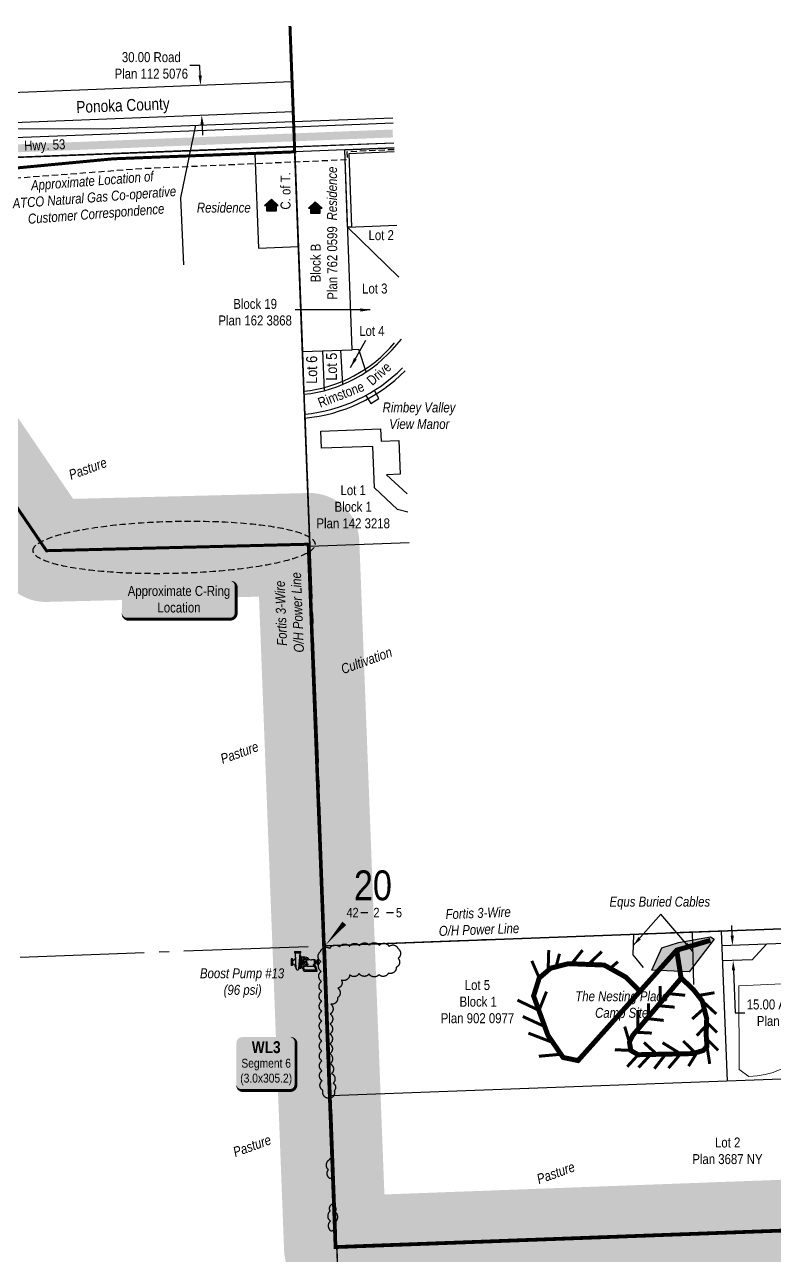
# Model space of a CAD drawing. Extents: x 670596 to 687743, y 5824540 to 5836613.
# Drawn here: x 685549 to 686304, y 5834603 to 5835842 of the extents above; entities that cross this region are included whole.
import ezdxf
from ezdxf.enums import TextEntityAlignment as Align

# ---------------------------------------------------------------- set-up
doc = ezdxf.new("R2010")
doc.units = 0
doc.header["$LTSCALE"] = 5
doc.header["$PDSIZE"] = 0.5
for name, pattern in [('0', [1, 1, 0]), ('BORDER2', [22.225, 6.35, -3.175, 6.35, -3.175, 0, -3.175]), ('foc-QUARTERLINE', [33, 25, -3, 2, -3]), ('foc-TRAV', [1.875, 1.25, -0.625]), ('UG_PIPE', [1.875, 1.25, -0.625])]:
    doc.linetypes.add(name, pattern=pattern)
doc.layers.get('Defpoints').update_dxf_attribs({"color": 9})
for name, color, linetype in [('10', 1, 'Continuous'), ('9', 3, 'Continuous'), ('AS-CABLE', 224, 'foc-CABLE'), ('AS-PIPE-UG', 44, 'UG_PIPE'), ('AS-POWER', 104, 'foc-POWER'), ('AS-RESIDENCE', 14, 'Continuous'), ('AS-ROADS', 254, 'Continuous'), ('AS-TELEPHONE', 224, 'foc-TEL'), ('CG-NOTES', 7, 'Continuous'), ('F-RW', 190, 'Continuous'), ('L-33', 7, 'Continuous'), ('L-BD', 7, 'Continuous'), ('L-ROAD-T', 7, 'Continuous'), ('L-SEC', 7, 'Continuous'), ('L-SECLBL', 7, 'Continuous'), ('L-SECQ', 8, 'foc-QUARTERLINE'), ('L-TITLEDB', 4, 'Continuous'), ('L-TITLEDB-T', 4, 'Continuous'), ('P-BUFFER-H 30m', 51, 'Continuous'), ('T-BUSH', 110, '0')]:
    doc.layers.add(name, color=color, linetype=linetype)
doc.layers.add('AS-COUNTY', color=7, linetype='BORDER2', lineweight=60, true_color=0xcc33ff)
doc.layers.add('AS-GENERAL', color=48, linetype='Continuous', lineweight=18)
doc.layers.add('T-TEXT', color=48, linetype='Continuous', lineweight=18)
for name, color, linetype, true_color in [('P-PROPOSED-WL2', 7, 'Continuous', 0x05c1ff), ('P-PROPOSED-WL2 IOP1', 7, 'Continuous', 0x05c1ff), ('P-PROPOSED-WL2 IOP3', 7, 'Continuous', 0x05c1ff), ('P-PROPOSED_WL2 IOP2', 7, 'Continuous', 0x05c1ff)]:
    doc.layers.add(name, color=color, linetype=linetype, true_color=true_color)
doc.styles.add('100L', font='ARIALN.TTF', dxfattribs={"height": 11})
doc.styles.add('175L', font='ARIALN.TTF', dxfattribs={"height": 20})
doc.styles.add('240', font='ARIALN.TTF', dxfattribs={"height": 30})
doc.styles.add('80', font='ARIALN.TTF', dxfattribs={"height": 10})
doc.styles.add('80CG', font='ARIALN.TTF', dxfattribs={"height": 10})
doc.styles.add('80L', font='ARIALN.TTF', dxfattribs={"height": 10})
doc.styles.add('80LS', font='ARIALNI.TTF', dxfattribs={"height": 10})
doc.styles.add('BOLD', font='ARIALNB.TTF')
doc.styles.add('foc-LtypeFont', font='ARIALN.TTF', dxfattribs={"height": 7.35})
doc.styles.add('SIMPLEX', font='ARIALN.TTF')
doc.linetypes.add('foc-CABLE', pattern='A,2,-1,["C",foc-LtypeFont,S=0.2,R=0,X=-0.625,Y=-0.75],-1.24,8', length=12.24)
doc.linetypes.add('foc-POWER', pattern='A,6,-1,["P",foc-LtypeFont,S=0.2,R=0,X=-0.625,Y=-0.75],-1.24,4', length=12.24)
doc.linetypes.add('foc-POWER-NOLINE', pattern='A,0,-4,["P",foc-LtypeFont,S=0.2,R=0,X=-0.625,Y=-0.75],-8.24', length=12.24)
doc.linetypes.add('foc-TEL', pattern='A,2,-1,["T",foc-LtypeFont,S=0.2,R=0,X=-0.425,Y=-0.75],-1.24,8', length=12.24)
doc.linetypes.add('foc-TEL-NOLINE', pattern='A,0,-2,["T",foc-LtypeFont,S=0.2,R=0,X=-0.425,Y=-0.75],-10.24', length=12.24)
doc.dimstyles.new('Compass 5 000', dxfattribs={"dimscale": 5, "dimtxt": 9, "dimasz": 2, "dimexe": 0.2, "dimexo": 0.0625, "dimgap": 0.5, "dimtad": 0, "dimtih": 1, "dimtoh": 1, "dimzin": 0, "dimdsep": 46, "dimtxsty": '80CG', "dimcen": 0.1, "dimse1": 1, "dimse2": 1, "dimclrd": 256, "dimclrt": 256, "dimaunit": 1, "dimadec": 4, "dimazin": 0, "dimtfac": 0.06, "dimtofl": 0, "dimtmove": 0, "dimatfit": 1, "dimfxl": 0.2, "dimtolj": 1, "dimtzin": 0, "dimlwd": -1, "dimarcsym": 0})

# ---------------------------------------------------------------- blocks, each defined once
blk = doc.blocks.new('A$C32476C2E')
for p, q in [((-72.4, 15.5), (-79.5, 15.5)), ((-79.5, 15.5), (-79.5, -19.6)), ((-76, 15.5), (-76, -19.6)), ((-72.4, 15.5), (-72.4, -19.6)), ((-61.9, 54.2), (-61.9, 47.2)), ((-61.9, 54.2), (-26.7, 54.2)), ((-61.9, 50.7), (-26.7, 50.7)), ((-61.9, 47.2), (-26.7, 47.2)), ((-51.3, -37.8), (-56.6, 46.4)), ((-37.3, -37.2), (-31, 46.6)), ((-32, -2.1), (-32, 33.1)), ((-27.6, 33.1), (-32, 33.1)), ((-27.6, 24.3), (-27.6, 33.1)), ((-27.6, -2.1), (-27.6, 24.3)), ((-23.2, 24.3), (-27.6, 24.3)), ((-26.7, 47.2), (-26.7, 54.2)), ((-23.2, -2.1), (-23.2, 24.3)), ((-19.7, -2.1), (-19.7, 6.8)), ((-19.7, 4.3), (-13.4, 4.3)), ((-13.4, 6.8), (-9.9, 6.8)), ((-13.4, -2.1), (-13.4, 6.8)), ((-9.9, -2.1), (-9.9, 6.8)), ((-9.9, 2.3), (1.4, 2.3)), ((1.4, 4.2), (3.1, 5.9)), ((1.4, -2.1), (1.4, 4.2)), ((3.1, -2.1), (3.1, 8.5)), ((5.3, -2.1), (5.3, 8.8)), ((50.6, 10.2), (29.5, 10.2)), ((47.1, -14.4), (47.1, 10.2)), ((50.6, -14.4), (50.6, 10.2)), ((54.1, 3.2), (50.6, 6.7)), ((54.1, -7.3), (54.1, 3.2)), ((59.4, 2.3), (54.1, 2.3)), ((62.9, 5), (59.4, 5)), ((59.4, -9.1), (59.4, 5)), ((62.9, -16.1), (62.9, 12)), ((62.9, 12), (68.2, 12)), ((68.2, -16.1), (68.2, 12)), ((-72.4, -19.6), (-79.5, -19.6)), ((-51.1, -39.2), (-57.1, -22.7)), ((-27.6, -37.2), (-37.3, -37.2)), ((-32, -2.1), (-32, -37.2)), ((-27.6, -2.1), (-27.6, -28.4)), ((-27.6, -28.4), (-27.6, -37.2)), ((-23.2, -28.4), (-27.6, -28.4)), ((-23.2, -2.1), (-23.2, -28.4)), ((-19.7, -2.1), (-19.7, -10.9)), ((-19.7, -8.4), (-13.4, -8.4)), ((-13.4, -2.1), (-13.4, -10.9)), ((-13.4, -10.9), (-9.9, -10.9)), ((4.3, -24.1), (-10.6, -26.9)), ((-10.2, -51.1), (61.2, -51.1)), ((-9.9, -2.1), (-9.9, -10.9)), ((-9.9, -6.5), (1.4, -6.5)), ((54.9, -45.8), (-6.2, -45.8)), ((1.4, -2.1), (1.4, -8.3)), ((1.4, -8.3), (3.1, -10)), ((4.3, -49), (2.2, -51.1)), ((3.1, -2.1), (3.1, -12.6)), ((4.3, -18.7), (4.3, -24.1)), ((4.3, -24.1), (45.7, -24.1)), ((39.4, -49), (4.3, -49)), ((5.3, -2.1), (5.3, -12.9)), ((39.4, -49), (41.5, -51.1)), ((50.6, -14.4), (45.3, -14.4)), ((54.1, -7.3), (50.6, -10.8)), ((59.4, -6.5), (54.1, -6.5)), ((62.9, -9.1), (59.4, -9.1)), ((62.9, -16.1), (68.2, -16.1))]:
    blk.add_line(p, q)
for centre, radius, start, end in [((-70.7, 24.3), 16, 263.59452, 348.02693), ((-57.3, 46.5), 0.664, 348.39645, 77.27232), ((-30.3, 46.4), 0.729, 94.53995, 183.86606), ((-14.1, -21.6), 46.8, 56.19007, 101.19007), ((-14.1, -21.6), 40.7, 56.19007, 102.90917), ((-13.7, 6), 6.05, 82.55689, 172.55689), ((-13.8, -30.6), 42.6, 66.52911, 88.78776), ((3.5, 13.4), 4.89, 265.57736, 292.96393), ((6.9, 5.5), 3.68, 95.16317, 112.96393), ((13.4, 17.3), 7.11, 226.69077, 273.74621), ((29.2, 35), 24.7, 225.69859, 270.69859), ((-71, -26.8), 14.5, 16.37076, 95.53868), ((-44.3, -37.5), 7.04, 182.34534, 2.34534), ((-14.1, 17.5), 40.7, 257.09083, 303.80993), ((-52.7, -60.4), 43.5, 12.33812, 47.33812), ((-13.7, -10.1), 6.05, 187.44311, 277.44311), ((-9.9, -30.4), 3.52, 100.75821, 215.05121), ((-13.8, 26.5), 42.6, 271.21224, 293.47089), ((-52.7, -60.4), 48.7, 17.38188, 35.05121), ((3.5, -17.5), 4.89, 67.03607, 94.42264), ((6.9, -9.6), 3.68, 247.03607, 264.83683), ((13.4, -21.5), 7.11, 86.25379, 133.30923), ((-10.2, -60.7), 66.8, 12.83031, 42.62169), ((-10.2, -60.7), 72.1, 7.62169, 42.62169)]:
    blk.add_arc(centre, radius, start, end)
blk = doc.blocks.new('*D563')
at = {"layer": 'Defpoints', "color": 0, "transparency": 16777216}
for p in [(685641.8, 5835777.3), (685727.4, 5835750.6), (685643, 5835747.3)]:
    blk.add_point(p, dxfattribs=at)
at = {"layer": 'L-TITLEDB', "transparency": 16777216}
for p, q in [((685725.5, 5835800.6), (685715.5, 5835800.6)), ((685725.9, 5835790.6), (685725.5, 5835800.6)), ((685727.8, 5835740.6), (685728.2, 5835730.6))]:
    blk.add_line(p, q, dxfattribs=at)
for points in [[(685727.5, 5835790.7), (685724.2, 5835790.5), (685726.2, 5835780.6)], [(685729.5, 5835740.7), (685726.1, 5835740.6), (685727.4, 5835750.6)]]:
    blk.add_solid(points, dxfattribs=at)
at = {"layer": 'L-TITLEDB', "transparency": 16777216, "insert": (685676.7, 5835800.6), "char_height": 10, "attachment_point": 5, "style": '80CG'}
blk.add_mtext('\\A1;30.00 Road\\PPlan 112 5076', dxfattribs=at)
blk = doc.blocks.new('L-SECLBL')
at = {"layer": '9', "color": 7}
for p, q in [((-5.1, -27.8), (-12.3, -27.8)), ((20.7, -27.8), (13.5, -27.8))]:
    blk.add_line(p, q, dxfattribs=at)
at = {"layer": '10', "color": 2, "style": 'SIMPLEX'}
blk.add_attdef('SEC', text='', height=30, dxfattribs=at).set_placement((0, 0), align=Align.MIDDLE)
at = {"layer": '10', "color": 5, "style": '80L'}
blk.add_attdef('TWP', text='', height=9.5, dxfattribs=at).set_placement((-14.4, -27.4), align=Align.MIDDLE_RIGHT)
blk.add_attdef('RGE', text='', height=9.5, dxfattribs=at).set_placement((3.6, -27.4), align=Align.MIDDLE_CENTER)
blk.add_attdef('MER', text='', height=9.5, dxfattribs=at).set_placement((23.2, -27.4), align=Align.MIDDLE_LEFT)
blk = doc.blocks.new('*D565')
at = {"layer": 'Defpoints', "color": 0, "transparency": 16777216}
for p in [(686267.1, 5834915.4), (686262, 5834900.2), (686267.6, 5834900.4)]:
    blk.add_point(p, dxfattribs=at)
at = {"layer": 'L-TITLEDB', "transparency": 16777216}
for p, q in [((686261, 5834925.2), (686260.7, 5834935.2)), ((686262.3, 5834890.2), (686263.9, 5834847.5)), ((686263.9, 5834847.5), (686273.9, 5834847.5))]:
    blk.add_line(p, q, dxfattribs=at)
for points in [[(686262.7, 5834925.3), (686259.4, 5834925.2), (686261.4, 5834915.2)], [(686264, 5834890.3), (686260.7, 5834890.2), (686262, 5834900.2)]]:
    blk.add_solid(points, dxfattribs=at)
at = {"layer": 'L-TITLEDB', "transparency": 16777216, "insert": (686322.8, 5834847.5), "char_height": 10, "attachment_point": 5, "style": '80CG', "bg_fill": 3, "box_fill_scale": 1.1, "bg_fill_color": 256, "bg_fill_true_color": 13158600, "bg_fill_transparency": 0}
blk.add_mtext('\\A1;15.00 {\\A0;Access R/W\\PPlan 902 0978}', dxfattribs=at)
blk = doc.blocks.new('res_occ')
for points in [[(0.1, 0.89), (-1.26, -0.37), (1.46, -0.37)], [(-0.9, -1.43), (1.1, -1.43), (1.1, -0.37), (-0.9, -0.37)]]:
    blk.add_hatch(color=14).paths.add_polyline_path(points)
at = {"color": 14}
for points in [[(0.1, 0.89), (-1.26, -0.37), (1.46, -0.37)], [(-0.9, -1.43), (1.1, -1.43), (1.1, -0.37), (-0.9, -0.37)]]:
    blk.add_lwpolyline(points, close=True, dxfattribs=at)

msp = doc.modelspace()

# ---------------------------------------------------------------- hatches: boundary and pattern name
at = {"layer": 'AS-ROADS'}
h = msp.add_hatch(color=256, dxfattribs=at)
h.dxf.hatch_style = 1
h.paths.add_polyline_path([(686242.853, 5834921.631), (686217.788, 5834888.763), (686180.279, 5834890.362), (686190.411, 5834912.926), (686206.944, 5834918.078), (686239.298, 5834923.941)])
at = {"layer": 'CG-NOTES'}
h = msp.add_hatch(color=255, dxfattribs=at)
edge = h.paths.add_edge_path()
edge.add_line((685653.074, 5835243.543), (685756.049, 5835243.543))
edge.add_arc((685756.049, 5835249.542), 5.999, 270, 360)
edge.add_line((685762.048, 5835249.542), (685762.048, 5835276.035))
edge.add_arc((685756.049, 5835276.035), 5.999, 0, 90)
edge.add_line((685756.049, 5835282.034), (685653.074, 5835282.034))
edge.add_arc((685653.074, 5835276.035), 5.999, 90, 180)
edge.add_line((685647.076, 5835276.035), (685647.076, 5835249.542))
edge.add_arc((685653.074, 5835249.542), 5.999, 180, 270)
at = {"layer": 'P-BUFFER-H 30m'}
h = msp.add_hatch(color=256, dxfattribs=at)
h.dxf.hatch_style = 1
edge = h.paths.add_edge_path()
edge.add_line((677190.88, 5826034.364), (676987.84, 5826027.225))
edge.add_line((676987.84, 5826027.225), (676988.351, 5826011.208))
edge.add_arc((676938.382, 5826009.615), 49.994, -120.521047, 1.826075, ccw=False)
edge.add_line((676912.993, 5825966.548), (676909.934, 5825968.352))
edge.add_arc((676935.324, 5826011.418), 49.994, 181.826075, 239.478953, ccw=False)
edge.add_line((676885.355, 5826009.825), (676883.222, 5826076.736))
edge.add_arc((676933.19, 5826078.329), 49.994, 92.013805, 181.826075, ccw=False)
edge.add_line((676931.434, 5826128.292), (677186.782, 5826137.271))
edge.add_line((677186.782, 5826137.271), (677172.574, 5826493.957))
edge.add_arc((677222.529, 5826495.947), 49.994, 182.217236, 182.280935, ccw=False)
edge.add_line((677172.572, 5826494.013), (677161.576, 5826778.028))
edge.add_arc((677211.532, 5826779.962), 49.994, 133.32201, 182.217236, ccw=False)
edge.add_line((677177.232, 5826816.333), (677158.55, 5827298.559))
edge.add_line((677158.55, 5827298.559), (677123.328, 5828102.041))
edge.add_line((677123.328, 5828102.041), (677088.029, 5828904.381))
edge.add_arc((677137.974, 5828906.578), 49.994, 92.094528, 182.519115, ccw=False)
edge.add_line((677136.147, 5828956.539), (677941.688, 5828985.999))
edge.add_line((677941.688, 5828985.999), (678795.39, 5829017.43))
edge.add_arc((678838.014, 5828991.303), 49.994, 92.178655, 148.493114, ccw=False)
edge.add_line((678836.113, 5829041.261), (679095.94, 5829051.145))
edge.add_line((679095.94, 5829051.145), (679103.038, 5829053.867))
edge.add_arc((679120.935, 5829007.187), 49.994, 92.18666, 110.977343, ccw=False)
edge.add_line((679119.028, 5829057.144), (679561.069, 5829074.022))
edge.add_arc((679566.877, 5829024.367), 49.994, 92.195397, 96.67124, ccw=False)
edge.add_line((679564.962, 5829074.324), (680316.807, 5829103.147))
edge.add_line((680316.807, 5829103.147), (680289.029, 5829852.071))
edge.add_line((680289.029, 5829852.071), (680264.054, 5830522.758))
edge.add_arc((680314.013, 5830524.619), 49.994, 133.258056, 182.132573, ccw=False)
edge.add_line((680279.753, 5830561.028), (680276.196, 5830656.553))
edge.add_line((680276.196, 5830656.553), (680246.213, 5831460.206))
edge.add_line((680246.213, 5831460.206), (680215.351, 5832284.366))
edge.add_arc((680265.309, 5832286.237), 49.994, 92.148626, 182.144523, ccw=False)
edge.add_line((680263.435, 5832336.196), (681068.877, 5832366.415))
edge.add_line((681068.877, 5832366.415), (681821.401, 5832394.716))
edge.add_line((681821.401, 5832394.716), (681805.598, 5832816.244))
edge.add_arc((681855.557, 5832818.117), 49.994, 143.113192, 182.146882, ccw=False)
edge.add_line((681815.571, 5832848.125), (681834.732, 5832873.657))
edge.add_arc((681874.718, 5832843.649), 49.994, 2.145927, 143.113192, ccw=False)
edge.add_line((681924.677, 5832845.521), (681941.401, 5832399.193))
edge.add_line((681941.401, 5832399.193), (682694.705, 5832426.985))
edge.add_line((682694.705, 5832426.985), (683448.059, 5832454.84))
edge.add_line((683448.059, 5832454.84), (683412.219, 5833411.237))
edge.add_arc((683462.178, 5833413.109), 49.994, 133.562272, 182.146115, ccw=False)
edge.add_line((683427.725, 5833449.336), (683406.047, 5834013.774))
edge.add_line((683406.047, 5834013.774), (683375.916, 5834817.728))
edge.add_line((683375.916, 5834817.728), (683345.977, 5835624.47))
edge.add_arc((683395.936, 5835626.324), 49.994, 92.287428, 182.125311, ccw=False)
edge.add_line((683393.941, 5835676.278), (684197.29, 5835708.367))
edge.add_line((684197.29, 5835708.367), (684908.467, 5835736.78))
edge.add_line((684908.467, 5835736.78), (684942.361, 5835811.073))
edge.add_arc((684987.845, 5835790.323), 49.994, 65.131456, 155.476492, ccw=False)
edge.add_line((685008.869, 5835835.681), (685028.667, 5835826.504))
edge.add_arc((685007.643, 5835781.146), 49.994, -16.068914, 65.131456, ccw=False)
edge.add_line((685055.684, 5835767.308), (685044.658, 5835729.031))
edge.add_line((685044.658, 5835729.031), (685314.688, 5835739.386))
edge.add_arc((685316.604, 5835689.429), 49.994, 34.222356, 92.196177, ccw=False)
edge.add_line((685357.942, 5835717.546), (685598.018, 5835364.582))
edge.add_line((685598.018, 5835364.582), (685834.75, 5835370.452))
edge.add_arc((685835.99, 5835320.474), 49.994, 2.198313, 91.420588, ccw=False)
edge.add_line((685885.947, 5835322.392), (685911.192, 5834664.749))
edge.add_line((685911.192, 5834664.749), (686635.77, 5834691.532))
edge.add_line((686635.77, 5834691.532), (686625.993, 5834943.667))
edge.add_line((686625.993, 5834943.667), (686625.603, 5834953.705))
edge.add_arc((686675.56, 5834955.642), 49.994, 92.288875, 182.220798, ccw=False)
edge.add_line((686673.563, 5835005.596), (687058.366, 5835020.976))
edge.add_arc((687098.555, 5834991.24), 49.994, 92.512715, 143.501535, ccw=False)
edge.add_line((687096.363, 5835041.186), (687099.36, 5835041.317))
edge.add_arc((687101.551, 5834991.372), 49.994, 2.512715, 92.512715, ccw=False)
edge.add_line((687151.497, 5834993.563), (687152.446, 5834971.929))
edge.add_arc((687102.501, 5834969.737), 49.994, -87.487492, 2.512715, ccw=False)
edge.add_line((687104.692, 5834919.791), (687096.429, 5834919.429))
edge.add_arc((687094.238, 5834969.375), 49.994, 272.288873, 272.512507, ccw=False)
edge.add_line((687096.234, 5834919.421), (686730.564, 5834904.805))
edge.add_line((686730.564, 5834904.805), (686741.01, 5834635.46))
edge.add_arc((686691.053, 5834633.523), 49.994, -87.779202, 2.220798, ccw=False)
edge.add_line((686692.991, 5834583.567), (686662.171, 5834582.372))
edge.add_arc((686660.234, 5834632.328), 49.994, 247.182957, 272.220798, ccw=False)
edge.add_line((686640.846, 5834586.246), (686635.568, 5834588.467))
edge.add_line((686635.568, 5834588.467), (685862.114, 5834559.877))
edge.add_arc((685860.267, 5834609.837), 49.994, 182.198313, 272.116949, ccw=False)
edge.add_line((685810.31, 5834607.919), (685785.041, 5835266.201))
edge.add_line((685785.041, 5835266.201), (685571.688, 5835260.91))
edge.add_arc((685570.449, 5835310.888), 49.994, 214.222356, 271.420588, ccw=False)
edge.add_line((685529.111, 5835282.771), (685289.298, 5835635.35))
edge.add_line((685289.298, 5835635.35), (685002.226, 5835624.341))
edge.add_line((685002.226, 5835624.341), (684975.431, 5835623.27))
edge.add_arc((684973.435, 5835673.224), 49.994, 229.837958, 272.287782, ccw=False)
edge.add_line((684941.192, 5835635.018), (684201.401, 5835605.462))
edge.add_line((684201.401, 5835605.462), (683450.853, 5835575.482))
edge.add_line((683450.853, 5835575.482), (683478.831, 5834821.566))
edge.add_line((683478.831, 5834821.566), (683508.96, 5834017.677))
edge.add_line((683508.96, 5834017.677), (683532.192, 5833412.794))
edge.add_arc((683482.235, 5833410.876), 49.994, -46.495355, 2.199485, ccw=False)
edge.add_line((683516.651, 5833374.614), (683552.96, 5832405.714))
edge.add_arc((683503.001, 5832403.842), 49.994, -87.882475, 2.146115, ccw=False)
edge.add_line((683504.848, 5832353.882), (682698.506, 5832324.068))
edge.add_line((682698.506, 5832324.068), (681892.271, 5832294.323))
edge.add_arc((681890.428, 5832344.283), 49.994, 264.056445, 272.112898, ccw=False)
edge.add_arc((681876.342, 5832343.751), 49.994, 272.153947, 280.265865, ccw=False)
edge.add_line((681878.221, 5832293.793), (681072.743, 5832263.5))
edge.add_line((681072.743, 5832263.5), (680320.249, 5832235.268))
edge.add_line((680320.249, 5832235.268), (680349.128, 5831464.053))
edge.add_line((680349.128, 5831464.053), (680379.111, 5830660.389))
edge.add_line((680379.111, 5830660.389), (680384.182, 5830524.23))
edge.add_arc((680334.223, 5830522.37), 49.994, -46.742123, 2.132739, ccw=False)
edge.add_line((680368.483, 5830485.96), (680391.945, 5829855.896))
edge.add_line((680391.945, 5829855.896), (680421.685, 5829054.073))
edge.add_arc((680371.726, 5829052.22), 49.994, -87.804603, 2.124156, ccw=False)
edge.add_line((680373.641, 5829002.263), (679575.799, 5828971.677))
edge.add_arc((679569.977, 5829021.331), 49.994, 272.18666, 276.686638, ccw=False)
edge.add_line((679571.885, 5828971.373), (679131.72, 5828954.566))
edge.add_line((679131.72, 5828954.566), (679124.618, 5828951.844))
edge.add_arc((679106.72, 5828998.524), 49.994, 272.178655, 290.977343, ccw=False)
edge.add_line((679108.621, 5828948.566), (678884.632, 5828940.045))
edge.add_arc((678841.974, 5828966.116), 49.994, 272.108492, 328.568358, ccw=False)
edge.add_line((678843.813, 5828916.156), (677945.465, 5828883.082))
edge.add_line((677945.465, 5828883.082), (677193.263, 5828855.571))
edge.add_line((677193.263, 5828855.571), (677226.216, 5828106.56))
edge.add_line((677226.216, 5828106.56), (677261.444, 5827302.934))
edge.add_arc((677211.498, 5827300.745), 49.994, 2.218614, 2.510029, ccw=False)
edge.add_line((677261.454, 5827302.68), (677281.716, 5826779.679))
edge.add_arc((677231.76, 5826777.743), 49.994, -46.679478, 2.218614, ccw=False)
edge.add_line((677266.06, 5826741.371), (677275.481, 5826498.026))
edge.add_line((677275.481, 5826498.026), (677306.827, 5825711.068))
edge.add_line((677306.827, 5825711.068), (677315.471, 5825699.601))
edge.add_arc((677275.552, 5825669.505), 49.994, 1.988412, 37.013358, ccw=False)
edge.add_line((677325.515, 5825671.239), (677327.417, 5825616.478))
edge.add_arc((677277.453, 5825614.743), 49.994, -88.099944, 1.988412, ccw=False)
edge.add_line((677279.111, 5825564.777), (677258.016, 5825564.077))
edge.add_arc((677256.359, 5825614.043), 49.994, 181.98998, 271.900056, ccw=False)
edge.add_line((677206.395, 5825612.307), (677206.156, 5825619.185))
edge.add_line((677206.156, 5825619.185), (676448.534, 5825593.112))
edge.add_line((676448.534, 5825593.112), (675621.606, 5825565.447))
edge.add_line((675621.606, 5825565.447), (674813.811, 5825535.401))
edge.add_line((674813.811, 5825535.401), (674006.072, 5825504.83))
edge.add_line((674006.072, 5825504.83), (673985.967, 5825504.069))
edge.add_arc((673984.076, 5825554.027), 49.994, 271.847905, 272.16748, ccw=False)
edge.add_line((673985.688, 5825504.06), (673184.703, 5825478.217))
edge.add_line((673184.703, 5825478.217), (672384.069, 5825452.353))
edge.add_line((672384.069, 5825452.353), (672364.028, 5825451.705))
edge.add_line((672364.028, 5825451.705), (671562.255, 5825423.567))
edge.add_line((671562.255, 5825423.567), (671405.716, 5825418.102))
edge.add_line((671405.716, 5825418.102), (671360.474, 5825352.878))
edge.add_line((671360.474, 5825352.878), (671368.43, 5825306.565))
edge.add_line((671368.43, 5825306.565), (671377.864, 5825268.225))
edge.add_line((671377.864, 5825268.225), (671395.798, 5825272.31))
edge.add_arc((671406.901, 5825223.564), 49.994, 6.188841, 102.831332, ccw=False)
edge.add_line((671456.604, 5825228.954), (671457.842, 5825217.538))
edge.add_line((671457.842, 5825217.538), (671465.055, 5825159.957))
edge.add_line((671465.055, 5825159.957), (671491.712, 5825126.618))
edge.add_arc((671452.666, 5825095.397), 49.994, 1.309193, 38.645258, ccw=False)
edge.add_line((671502.646, 5825096.54), (671503.523, 5825058.17))
edge.add_arc((671453.542, 5825057.028), 49.994, -32.601957, 1.309193, ccw=False)
edge.add_line((671495.659, 5825030.091), (671398.31, 5824877.882))
edge.add_arc((671356.193, 5824904.819), 49.994, 193.727388, 327.398043, ccw=False)
edge.add_arc((671355.09, 5824908.662), 49.994, 147.398016, 198.310676, ccw=False)
edge.add_line((671312.974, 5824935.599), (671400.193, 5825071.97))
edge.add_line((671400.193, 5825071.97), (671400.095, 5825076.287))
edge.add_line((671400.095, 5825076.287), (671375.283, 5825107.317))
edge.add_arc((671414.33, 5825138.538), 49.994, 187.140394, 218.645258, ccw=False)
edge.add_line((671364.724, 5825132.324), (671361.401, 5825158.85))
edge.add_line((671361.401, 5825158.85), (671349.952, 5825156.242))
edge.add_arc((671338.849, 5825204.987), 49.994, 193.822991, 282.831332, ccw=False)
edge.add_line((671290.303, 5825193.043), (671268.001, 5825283.686))
edge.add_arc((671319.46, 5825296.347), 52.994, 189.747991, 193.822991, ccw=False)
edge.add_line((671267.231, 5825287.374), (671255.511, 5825355.596))
edge.add_arc((671307.74, 5825364.568), 52.994, 145.253591, 189.747991, ccw=False)
edge.add_line((671264.195, 5825394.772), (671336.235, 5825498.63))
edge.add_arc((671377.314, 5825470.137), 49.994, 91.999391, 145.253591, ccw=False)
edge.add_line((671375.57, 5825520.1), (671558.652, 5825526.492))
edge.add_line((671558.652, 5825526.492), (672360.486, 5825554.632))
edge.add_arc((672362.239, 5825504.669), 49.994, 91.85035, 92.009966, ccw=False)
edge.add_line((672360.625, 5825554.636), (672380.743, 5825555.286))
edge.add_line((672380.743, 5825555.286), (673181.379, 5825581.151))
edge.add_line((673181.379, 5825581.151), (673982.227, 5825606.989))
edge.add_line((673982.227, 5825606.989), (674002.177, 5825607.744))
edge.add_line((674002.177, 5825607.744), (674809.949, 5825638.317))
edge.add_line((674809.949, 5825638.317), (675617.882, 5825668.367))
edge.add_arc((675619.741, 5825618.408), 49.994, 91.916118, 92.130078, ccw=False)
edge.add_line((675618.069, 5825668.374), (676445.042, 5825696.04))
edge.add_line((676445.042, 5825696.04), (677203.317, 5825722.136))
edge.add_line((677203.317, 5825722.136), (677190.88, 5826034.364))
at = {"layer": 'P-PROPOSED-WL2'}
h = msp.add_hatch(color=254, dxfattribs=at)
edge = h.paths.add_edge_path()
edge.add_line((685768.256, 5834769.293), (685816.25, 5834769.293))
edge.add_arc((685816.25, 5834775.292), 5.999, 270, 360)
edge.add_line((685822.25, 5834775.292), (685822.25, 5834817.095))
edge.add_arc((685816.25, 5834817.095), 5.999, 0, 90)
edge.add_line((685816.25, 5834823.095), (685768.256, 5834823.095))
edge.add_arc((685768.256, 5834817.095), 5.999, 90, 180)
edge.add_line((685762.257, 5834817.095), (685762.257, 5834775.292))
edge.add_arc((685768.256, 5834775.292), 5.999, 180, 270)
at = {"layer": 'P-PROPOSED-WL2 IOP1'}
h = msp.add_hatch(color=256, dxfattribs=at)
h.dxf.hatch_style = 1
h.paths.add_polyline_path([(685863.149, 5834612.945), (685863.15, 5834612.945), (685835.99, 5835320.474)])
h = msp.add_hatch(color=256, dxfattribs=at)
h.dxf.hatch_style = 1
h.paths.add_polyline_path([(686645.113, 5834638.689), (686644.991, 5834641.845), (685863.15, 5834612.945), (685835.99, 5835320.474), (685863.149, 5834612.945), (685863.265, 5834609.947), (686644.766, 5834638.835)])
at = {"layer": 'P-PROPOSED-WL2 IOP3'}
h = msp.add_hatch(color=256, dxfattribs=at)
h.dxf.hatch_style = 1
h.paths.add_polyline_path([(685851.486, 5834914.933), (685851.557, 5834914.936), (685835.99, 5835320.474), (685572.009, 5835313.927), (685318.594, 5835686.503), (685315.059, 5835686.368), (685570.449, 5835310.888), (685833.106, 5835317.402), (685848.56, 5834914.825)])
at = {"layer": 'P-PROPOSED_WL2 IOP2'}
h = msp.add_hatch(color=256, dxfattribs=at)
h.dxf.hatch_style = 1
h.paths.add_polyline_path([(685851.557, 5834914.936), (685851.486, 5834914.933), (685848.56, 5834914.825), (685860.267, 5834609.836), (685863.265, 5834609.947), (685863.149, 5834612.945), (685863.15, 5834612.945)])

# ---------------------------------------------------------------- linework, layer by layer
at = {"layer": 'AS-CABLE', "flags": 128}
for points in [[(686161.675, 5834926.448), (686161.133, 5834905.802), (686171.366, 5834893.064)], [(686220.869, 5834928.645), (686222.297, 5834876.039)]]:
    msp.add_lwpolyline(points, dxfattribs=at)
at = {"layer": 'AS-COUNTY', "const_width": 3, "flags": 128}
msp.add_lwpolyline([(685816.189, 5835840.218), (685820.968, 5835713.699), (685638.224, 5835706.691), (685497.838, 5835693.378), (685020.371, 5835675.066), (685049.98, 5834885.293), (685079.975, 5834080.647), (685309.727, 5834089.032), (685317.57, 5834081.952), (685323.604, 5834076.435), (685339.945, 5834061.492), (685368.765, 5834026.874), (685389.959, 5834005.887), (685400.724, 5833992.898)], dxfattribs=at)
at = {"layer": 'AS-PIPE-UG', "flags": 128}
msp.add_lwpolyline([(685920.957, 5835715.899), (685873.399, 5835713.652), (685873.775, 5835705.664), (685667.007, 5835696.684), (685526.346, 5835685.998), (685502.852, 5835683.74), (685502.193, 5835710.487)], dxfattribs=at)
at = {"layer": 'AS-POWER', "flags": 128}
for points in [[(685018.735, 5835718.619), (685496.253, 5835736.907), (685637.046, 5835737.148), (685819.801, 5835744.156), (685919.728, 5835748.064)], [(685709.534, 5835600.175), (685706.54, 5835667.508), (685721.514, 5835740.387)]]:
    msp.add_lwpolyline(points, dxfattribs=at)
at = {"layer": 'AS-POWER', "linetype": 'foc-POWER-NOLINE', "flags": 128}
for points in [[(685851.486, 5834914.933), (685820.758, 5835718.962)], [(685851.486, 5834914.933), (686653.66, 5834944.711)]]:
    msp.add_lwpolyline(points, dxfattribs=at)
at = {"layer": 'AS-RESIDENCE', "flags": 128}
msp.add_lwpolyline([(685934.891, 5835351.185), (685924.319, 5835354.02), (685901.215, 5835375.518), (685899.407, 5835417.398), (685847.821, 5835415.554), (685847.203, 5835432.826), (685907.279, 5835434.973), (685907.849, 5835422.515), (685925.67, 5835423.332), (685927.131, 5835389.498), (685913.319, 5835388.901), (685934.192, 5835369.479)], dxfattribs=at)
at = {"layer": 'AS-ROADS', "flags": 128}
for points, const_width in [([(685919.58, 5835732.21), (684981.966, 5835695.064)], 8), ([(686239.174, 5834920.409), (686205.238, 5834910.517), (686105.974, 5834799.439), (686090.985, 5834802.548), (686075.714, 5834824.877), (686061.291, 5834864.446), (686066.947, 5834882.535), (686078.542, 5834892.428), (686096.359, 5834896.95), (686132.275, 5834895.537), (686154.051, 5834883.383), (686168.253, 5834869.13)], 5), ([(686076.512, 5834910.549), (686075.867, 5834890.145)], 3), ([(686087.309, 5834906.857), (686083.897, 5834893.787)], 3), ([(686110.607, 5834910.549), (686099.501, 5834896.826)], 3), ([(686129.928, 5834909.129), (686116.339, 5834896.164)], 3), ([(686205.238, 5834910.517), (686209.597, 5834882.732), (686222.08, 5834870.824), (686230.874, 5834859.483), (686235.413, 5834841.621), (686234.845, 5834825.744), (686235.697, 5834813.836), (686232.008, 5834809.583), (686221.512, 5834806.465), (686166.477, 5834805.331), (686159.101, 5834809.583), (686157.683, 5834818.089), (686161.087, 5834824.894), (686209.867, 5834882.475)], 5), ([(686059.465, 5834899.758), (686066.947, 5834882.535)], 3), ([(686146.123, 5834898.906), (686138.234, 5834892.211)], 3), ([(686074.239, 5834868.806), (686066.67, 5834849.688)], 3), ([(686188.458, 5834874.486), (686188.816, 5834857.626)], 3), ([(686044.974, 5834860.288), (686066.562, 5834849.986)], 3), ([(686176.809, 5834856.88), (686176.904, 5834843.564)], 3), ([(686213.746, 5834865.115), (686196.634, 5834866.854)], 3), ([(686243.295, 5834867.67), (686226.682, 5834864.889)], 3), ([(686245, 5834846.373), (686230.698, 5834859.709)], 3), ([(686050.373, 5834843.818), (686072.527, 5834833.619)], 3), ([(686166.012, 5834850.349), (686166.197, 5834830.926)], 3), ([(686203.233, 5834853.188), (686186.305, 5834854.661)], 3), ([(686220.849, 5834841.262), (686232.779, 5834851.984)], 3), ([(686152.943, 5834833.595), (686157.811, 5834817.321)], 3), ([(686192.152, 5834839.842), (686175.33, 5834841.706)], 3), ([(686225.395, 5834824.508), (686235.174, 5834834.94)], 3), ([(686245.852, 5834827.632), (686235.29, 5834838.191)], 3), ([(686056.055, 5834827.064), (686080.723, 5834817.553)], 3), ([(686180.219, 5834827.064), (686163.719, 5834828.001)], 3), ([(686211.757, 5834819.113), (686223.915, 5834807.179)], 3), ([(686246.989, 5834809.742), (686235.142, 5834821.594)], 3), ([(686142.998, 5834810.31), (686159.078, 5834809.723)], 3), ([(686172.263, 5834817.693), (686185.352, 5834805.72)], 3), ([(686191.016, 5834817.409), (686209.208, 5834806.211)], 3), ([(686196.982, 5834791.853), (686209.208, 5834806.211)], 3), ([(686217.155, 5834793.84), (686225.799, 5834807.739)], 3), ([(686238.465, 5834796.112), (686235.697, 5834813.836)], 3), ([(686066.568, 5834803.779), (686088.753, 5834805.813)], 3), ([(686155.5, 5834793.272), (686166.477, 5834805.331)], 3), ([(686166.865, 5834792.42), (686179.08, 5834805.59)], 3), ([(686182.776, 5834791.285), (686194.127, 5834805.9)], 3)]:
    msp.add_lwpolyline(points, dxfattribs=dict(at, const_width=const_width))
msp.add_lwpolyline([(686242.853, 5834921.631), (686217.788, 5834888.763), (686180.279, 5834890.362), (686190.411, 5834912.926), (686206.944, 5834918.078), (686239.298, 5834923.941)], close=True, dxfattribs=at)
at = {"layer": 'AS-TELEPHONE', "linetype": 'foc-TEL-NOLINE', "flags": 128}
msp.add_lwpolyline([(685019.88, 5835688.163), (685820.767, 5835718.879), (685920.694, 5835722.787)], dxfattribs=at)
at = {"layer": 'CG-NOTES', "color": 160, "flags": 128}
msp.add_lwpolyline([(685653.074, 5835243.543, 2.999, 2.999, 0), (685756.049, 5835243.543, 2.999, 2.999, 0.41421356), (685762.048, 5835249.542, 2.999, 2.999, 0), (685762.048, 5835276.035, 2.999, 0, 0.41421356), (685756.049, 5835282.034, 0, 0, 0), (685653.074, 5835282.034, 0, 0, 0.41421356), (685647.076, 5835276.035, 0, 0, 0), (685647.076, 5835249.542, 0, 2.999, 0.41421356)], format="xyseb", close=True, dxfattribs=at)
at = {"layer": 'CG-NOTES', "color": 160, "linetype": 'foc-TRAV'}
msp.add_ellipse((685699.57, 5835315.735), major_axis=(-141.833, -3.252), ratio=0.18503241, dxfattribs=at)
at = {"layer": 'F-RW', "flags": 128}
for points in [[(685921.045, 5835713.597), (685875.362, 5835711.823), (685878.134, 5835638.225), (685874.137, 5835638.069), (685871.216, 5835715.665), (685920.892, 5835717.595)], [(685892.47, 5835468.593), (685897.474, 5835460.409), (685905.683, 5835465.694), (685901.155, 5835473.688)]]:
    msp.add_lwpolyline(points, dxfattribs=at)
at = {"layer": 'F-RW'}
for radius, start, end in [(136.951, 276.027228, 320.366501), (163.95, 275.394218, 315.225109)]:
    msp.add_arc((685815.799, 5835609.018), radius, start, end, dxfattribs=at)
at = {"layer": 'L-SEC', "flags": 128}
for points in [[(685019.125, 5835708.264), (685819.999, 5835738.979)], [(685819.999, 5835738.979), (685919.925, 5835742.905)], [(685820.758, 5835718.962), (685019.88, 5835688.163)], [(685820.758, 5835718.962), (685920.694, 5835722.787)]]:
    msp.add_lwpolyline(points, dxfattribs=at)
at = {"layer": 'L-SECLBL', "flags": 128}
msp.add_lwpolyline([(685851.486, 5834914.933, 0, 5, 0), (685870.8, 5834937.576, 0, 0, 0)], format="xyseb", dxfattribs=at)
at = {"layer": 'L-SECQ'}
for p, q in [((685820.767, 5835718.879), (685851.486, 5834914.933)), ((685851.486, 5834914.933), (685882.576, 5834109.94))]:
    msp.add_line(p, q, dxfattribs=at)
at = {"layer": 'L-SECQ', "flags": 128}
for points in [[(685819.999, 5835738.979), (685816.189, 5835840.218)], [(686653.66, 5834944.711), (685851.486, 5834914.933)], [(685049.98, 5834885.293), (685851.486, 5834914.933)]]:
    msp.add_lwpolyline(points, dxfattribs=at)
at = {"layer": 'L-TITLEDB', "flags": 128}
for points in [[(685345.294, 5835756.099), (685528.171, 5835763.133), (685529.546, 5835742.961), (685819.419, 5835754.168), (685818.295, 5835784.153), (685527.498, 5835772.91), (685528.171, 5835763.133)], [(685018.735, 5835718.619), (685408.223, 5835733.556), (685496.044, 5835736.907), (685637.046, 5835737.148), (685819.801, 5835744.156), (685919.728, 5835748.064)], [(685920.892, 5835717.595), (685871.216, 5835715.665), (685820.968, 5835713.699), (685638.224, 5835706.691), (685497.838, 5835693.378), (685020.371, 5835675.066)], [(685874.137, 5835638.069), (685923.857, 5835640.006)], [(685874.137, 5835638.069), (685925.863, 5835587.484)], [(685848.861, 5835513.484), (685850.526, 5835473.444)], [(685867.179, 5835514.2), (685868.95, 5835479.557)], [(685892.946, 5835492.251), (685885.597, 5835514.92), (685878.904, 5835514.658)], [(685923.581, 5835519.747), (685928.237, 5835525.364)], [(685828.656, 5835512.694), (685830.294, 5835469.82), (685831.058, 5835449.8), (685836.129, 5835316.842), (685936.054, 5835320.761)], [(686653.66, 5834944.711), (685851.486, 5834914.933)], [(686249.944, 5834929.724), (686255.836, 5834778.736)], [(686649.079, 5834929.504), (686250.526, 5834914.83)], [(685851.486, 5834914.933), (685857.318, 5834763.938)], [(686295.491, 5834916.487), (686281.087, 5834900.938), (686251.111, 5834899.833)], [(686654.355, 5834793.465), (685857.318, 5834763.938)], [(685857.318, 5834763.938), (685863.149, 5834612.945)], [(686644.987, 5834641.845), (685863.149, 5834612.945)], [(685863.149, 5834612.945), (685869.001, 5834461.969)]]:
    msp.add_lwpolyline(points, dxfattribs=at)
for points in [[(685780.761, 5835712.157), (685784.416, 5835616.841), (685824.616, 5835618.382), (685820.968, 5835713.699)], [(685828.656, 5835512.694), (685878.904, 5835514.658), (685871.216, 5835715.665), (685820.968, 5835713.699)]]:
    msp.add_lwpolyline(points, close=True, dxfattribs=at)
at = {"layer": 'L-TITLEDB'}
for radius, start, end in [(139.951, 275.944808, 320.366501), (159.951, 275.47449, 315.225109)]:
    msp.add_arc((685815.799, 5835609.018), radius, start, end, dxfattribs=at)
at = {"layer": 'P-PROPOSED-WL2', "linetype": 'Continuous', "flags": 128}
msp.add_lwpolyline([(686645.046, 5834640.345, 3, 3, 0), (685861.709, 5834611.391, 3, 3, 0), (685834.548, 5835318.938, 3, 3, 0), (685571.229, 5835312.408, 3, 3, 0), (685316.827, 5835686.436, 0, 0, 0)], format="xyseb", dxfattribs=at)
at = {"layer": 'P-PROPOSED-WL2', "flags": 128}
for points in [[(685852.763, 5834850.761, 0, 7.499, 0), (685817.845, 5834818.555, 0, 0, 0)], [(686185.584, 5834623.212, 0, 7.499, 0), (686150.666, 5834591.007, 0, 0, 0)]]:
    msp.add_lwpolyline(points, format="xyseb", dxfattribs=at)
msp.add_lwpolyline([(685768.256, 5834769.293, 3, 3, 0), (685816.25, 5834769.293, 3, 3, 0.41421356), (685822.25, 5834775.292, 3, 3, 0), (685822.25, 5834817.095, 3, 0, 0.41421356), (685816.25, 5834823.095, 0, 0, 0), (685768.256, 5834823.095, 0, 0, 0.41421356), (685762.257, 5834817.095, 0, 0, 0), (685762.257, 5834775.292, 0, 3, 0.41421356)], format="xyseb", close=True, dxfattribs=at)
at = {"layer": 'T-BUSH', "flags": 128}
for points in [[(685860.726, 5834769.114, -0.52056705), (685855.419, 5834761.503, -0.52056705), (685849.366, 5834769.462, -0.52056705), (685848.435, 5834779.157, -0.52056705), (685848.399, 5834789.156, -0.52056705), (685848.363, 5834799.155, -0.52056705), (685848.326, 5834809.153, -0.52056705), (685848.29, 5834819.152, -0.52056705), (685848.253, 5834829.151, -0.52056705), (685848.217, 5834839.15, -0.52056705), (685848.181, 5834849.148, -0.52056705), (685848.144, 5834859.147, -0.52056705), (685848.108, 5834869.146, -0.52056705), (685847.943, 5834879.142, -0.52056705), (685847.61, 5834889.136, -0.52056705), (685847.277, 5834899.129, -0.52056705), (685846.943, 5834909.122, -0.52056705), (685856.294, 5834912.313, -0.52056705), (685866.097, 5834913.837, -0.52056705), (685876.08, 5834914.386, -0.52056705), (685886.064, 5834914.935, -0.52056705), (685896.048, 5834915.485, -0.52056705), (685906.017, 5834915.368, -0.52056705), (685915.966, 5834914.373, -0.52056705), (685924.735, 5834912.289, -0.52056705), (685924.939, 5834902.292, -0.52056705), (685923.139, 5834893.272, -0.52056705), (685915.138, 5834887.275, -0.52056705), (685905.726, 5834885.947, -0.52056705), (685895.743, 5834886.507, -0.52056705), (685885.76, 5834887.068, -0.52056705), (685876.26, 5834885.833, -0.52056705), (685867.905, 5834880.34, -0.52056705), (685864.32, 5834872.353, -0.52056705), (685864.05, 5834862.644, -0.52056705), (685857.332, 5834856.249, -0.52056705), (685856.732, 5834846.281, -0.52056705), (685856.483, 5834836.285, -0.52056705), (685856.396, 5834826.287, -0.52056705), (685856.331, 5834816.289, -0.52056705), (685856.265, 5834806.29, -0.52056705), (685856.583, 5834796.319, -0.52056705), (685858.089, 5834786.434, -0.52056705), (685859.594, 5834776.549, -0.52056705)], [(685856.629, 5834680.842, 0.52056705), (685858.384, 5834690.601, 0.52056705), (685857.12, 5834700.512, 0.52056705), (685855.695, 5834699.597, 0.52056705), (685854.797, 5834689.639, 0.52056705)], [(685857.455, 5834628.011, 0.52056705), (685861.661, 5834637.082, 0.52056705), (685861.699, 5834647.01, 0.52056705), (685858.868, 5834654.818, 0.52056705), (685856.588, 5834647.941, 0.52056705), (685857.022, 5834637.952, 0.52056705)]]:
    msp.add_lwpolyline(points, format="xyb", close=True, dxfattribs=at)

# ---------------------------------------------------------------- block references
at = {"xscale": 0.187467375000001, "yscale": 0.187467375000001, "zscale": 0.187467375000001}
msp.add_blockref('A$C32476C2E', (685832.2, 5834898.928), dxfattribs=at)
at = {"layer": 'AS-RESIDENCE', "xscale": 4.999999999999989, "yscale": 4.999999999999989, "zscale": 4.999999999999989}
for p in [(685797.001, 5835661.488), (685841.194, 5835659.022)]:
    msp.add_blockref('res_occ', p, dxfattribs=at)
at = {"layer": 'L-SECLBL'}
msp.add_blockref('L-SECLBL', (685899.633, 5834975.743), dxfattribs=at).add_auto_attribs({'SEC': '20', 'TWP': '42', 'RGE': '2', 'MER': '5'})

# ---------------------------------------------------------------- texts
at = {"layer": 'AS-PIPE-UG', "insert": (685535.494, 5835683.38), "char_height": 10, "attachment_point": 1, "rotation": 4.344578, "style": '175L'}
msp.add_mtext_dynamic_manual_height_columns('\\pi19.835;{\\fArial Narrow|b0|i1|c0|p34;Approximate Location of\\P\\pi0.05;ATCO Natural Gas Co-operative \\P\\pi14.252;Customer Correspondence}', width=164.71119, gutter_width=100, heights=[0], dxfattribs=at)
at = {"layer": 'AS-POWER', "char_height": 10, "attachment_point": 1, "style": '175L'}
for insert, rotation in [((685803.649, 5835208.553), 92.188003), ((685964.55, 5834951.398), 2.125936)]:
    msp.add_mtext_dynamic_manual_height_columns('\\pi7.9797;{\\fArial Narrow|b0|i1|c0|p34;Fortis 3-Wire\\P\\pi0.57524;O/H Power Line}', width=80.67299, gutter_width=100, heights=[0], dxfattribs=dict(at, insert=insert, rotation=rotation))
at = {"layer": 'AS-POWER', "insert": (686109.184, 5834964.346), "char_height": 10, "attachment_point": 1, "style": '175L'}
msp.add_mtext_dynamic_manual_height_columns('\\pi28.442;{\\fArial Narrow|b0|i1|c0|p34;Equs Buried Cables}', width=157.55334, gutter_width=100, heights=[0], dxfattribs=at)
at = {"layer": 'AS-RESIDENCE', "insert": (685853.491, 5835644.722), "char_height": 10, "attachment_point": 1, "rotation": 90, "style": '175L'}
msp.add_mtext_dynamic_manual_height_columns('{\\fArial Narrow|b0|i1|c0|p34;Residence}', width=18.19126, gutter_width=100, heights=[0], dxfattribs=at)
at = {"layer": 'AS-RESIDENCE', "char_height": 10, "attachment_point": 1, "style": '175L'}
for s, width, insert in [('{\\fArial Narrow|b0|i1|c0|p34;Residence}', 18.19126, (685722.538, 5835662.6)), ('\\pi1.6261;{\\fArial Narrow|b0|i1|c0|p34;Rimbey Valley\\P\\pi8.2769;View Manor}', 76.60833, (685907.792, 5835461.568)), ('\\pi0.76282;{\\fArial Narrow|b0|i1|c0|p34;The Nesting Place\\P\\pi20.633;Camp Site}', 93.42196, (686102.493, 5834869.156))]:
    msp.add_mtext_dynamic_manual_height_columns(s, width=width, gutter_width=100, heights=[0], dxfattribs=dict(at, insert=insert))
at = {"layer": 'CG-NOTES', "color": 160, "insert": (685704.562, 5835263.538), "char_height": 9.99757, "attachment_point": 5, "style": '80'}
msp.add_mtext('Approximate C-Ring\\PLocation', dxfattribs=at)
at = {"layer": 'L-33', "color": 200, "linetype": 'Continuous', "true_color": 0xcc33ff, "insert": (685648.238, 5835758.759), "char_height": 12, "attachment_point": 5, "rotation": 2.196354, "style": '240'}
msp.add_mtext_dynamic_manual_height_columns('Ponoka County', width=200.50254, gutter_width=45, heights=[0], dxfattribs=at)
at = {"layer": 'L-BD', "insert": (685724.722, 5834892.262), "char_height": 10.00288, "attachment_point": 1, "style": '100L'}
msp.add_mtext_dynamic_manual_height_columns('\\pi0.92619;{\\fArial Narrow|b0|i1|c0|p34;Boost Pump #13 \\P\\pi24.76;(96 psi)}', width=86.09904, gutter_width=55, heights=[0], dxfattribs=at)
at = {"layer": 'L-ROAD-T', "style": '80L'}
msp.add_text('Hwy. 53', height=10.0023, rotation=2.287327, dxfattribs=at).set_placement((685569.518, 5835720.648), align=Align.MIDDLE_CENTER)
at = {"layer": 'L-TITLEDB', "insert": (685806.723, 5835655.672), "char_height": 10, "attachment_point": 1, "rotation": 90, "style": '175L'}
msp.add_mtext_dynamic_manual_height_columns('C. of T.', width=36.68254, gutter_width=100, heights=[0], dxfattribs=at)
at = {"layer": 'L-TITLEDB', "insert": (685930.651, 5834880.413), "char_height": 10, "attachment_point": 1, "style": '175L'}
msp.add_mtext_dynamic_manual_height_columns('\\pi61.355;Lot 5\\P\\pi56.147;Block 1\\P\\pi37.215;Plan 902 0977', width=146.8985, gutter_width=100, heights=[0], dxfattribs=at)
at = {"layer": 'L-TITLEDB-T', "style": '80L'}
for s, rotation, p in [('Drive', 41.408146, (685905.673, 5835490.543)), ('Rimstone', 21.261341, (685867.47, 5835469.551))]:
    msp.add_text(s, height=10, rotation=rotation, dxfattribs=at).set_placement(p, align=Align.MIDDLE_CENTER)
at = {"layer": 'L-TITLEDB-T', "insert": (685850.413, 5835601.883), "char_height": 10.00227, "attachment_point": 5, "rotation": 90, "style": '80CG'}
msp.add_mtext('\\A1;Block B \\PPlan 762 0599', dxfattribs=at)
at = {"layer": 'L-TITLEDB-T', "attachment_point": 5, "style": '80CG'}
for s, insert, char_height in [('\\A1;Lot 2 ', (685907.977, 5835629.809), 10.0023), ('\\A1;Lot 3', (685901.502, 5835576.097), 10.0023), ('\\A1;Block 19 \\PPlan 162 3868', (685781.144, 5835552.359), 10.00227), ('\\A1;Lot 4', (685898.61, 5835533.446), 10.0023), ('\\A1;Lot 1 \\PBlock 1 \\PPlan 142 3218', (685879.801, 5835356.561), 10.00227)]:
    msp.add_mtext(s, dxfattribs=dict(at, insert=insert, char_height=char_height))
at = {"layer": 'L-TITLEDB-T', "char_height": 10.9987, "attachment_point": 1, "rotation": 90, "style": '100L'}
for s, insert in [('Lot 6', (685832.515, 5835480.425)), ('Lot 5', (685852.467, 5835483.514))]:
    msp.add_mtext_dynamic_manual_height_columns(s, width=27.54247, gutter_width=55, heights=[0], dxfattribs=dict(at, insert=insert))
at = {"layer": 'L-TITLEDB-T', "insert": (686219.04, 5834721.996), "char_height": 10, "attachment_point": 1, "style": '80L'}
msp.add_mtext_dynamic_manual_height_columns('\\pi24.709;Lot 2\\P\\pi1.8781;Plan 3687 NY', width=73.47653, gutter_width=50, heights=[0], dxfattribs=at)
at = {"layer": 'P-PROPOSED-WL2'}
for s, insert, char_height, attachment_point, style in [('WL3', (685792.253, 5834812.861), 11.9985, 5, 'BOLD'), ('Segment 6\\P(3.0x305.2)', (685792.253, 5834801.281), 8.99888, 2, '80')]:
    msp.add_mtext(s, dxfattribs=dict(at, insert=insert, char_height=char_height, attachment_point=attachment_point, style=style))
at = {"layer": 'T-TEXT', "style": '80LS'}
for s, height, p in [('Pasture', 9.9988, (685612.802, 5835395.096)), ('Cultivation', 9.99881, (685893.16, 5835201.976)), ('Pasture', 9.9988, (685765.364, 5835109.276)), ('Pasture', 9.9988, (685778.025, 5834713.669)), ('Pasture', 9.9988, (686083.568, 5834686.467))]:
    msp.add_text(s, height=height, rotation=20, dxfattribs=at).set_placement(p, align=Align.MIDDLE_CENTER)

# ---------------------------------------------------------------- dimensions: what is measured, and where the dimension line sits
at = {"layer": 'L-TITLEDB'}
dim = msp.add_linear_dim(base=(685727.399, 5835750.61), p1=(685641.819, 5835777.33), p2=(685642.978, 5835747.346), angle=272.214053, text='30.00 Road\\PPlan 112 5076', dimstyle='Compass 5 000', dxfattribs=at)
dim.commit()
dim.dimension.update_dxf_attribs({"geometry": '*D563', "text_midpoint": (685676.732, 5835800.579), "dimtype": 161})

# ---------------------------------------------------------------- leaders
at = {"layer": 'AS-POWER'}
for points in [[(686161.376, 5834915.065), (686189.357, 5834946.682)], [(686221.396, 5834909.219), (686189.357, 5834946.682)]]:
    msp.add_leader(points, dimstyle='Compass 5 000', dxfattribs=at)
at = {"layer": 'L-TITLEDB-T'}
for points in [[(685896.872, 5835554.628), (685821.289, 5835554.628)], [(685877.087, 5835496.817), (685892.584, 5835524.243)]]:
    msp.add_leader(points, dimstyle='Compass 5 000', dxfattribs=at)

# ---------------------------------------------------------------- next in the draw order: dimensions: what is measured, and where the dimension line sits
at = {"layer": 'L-TITLEDB'}
dim = msp.add_linear_dim(base=(686261.954, 5834900.233), p1=(686267.053, 5834915.438), p2=(686267.606, 5834900.441), angle=272.111128, text='15.00 {\\A0;Access R/W\\PPlan 902 0978}', dimstyle='Compass 5 000', override={"dimtfill": 1}, dxfattribs=at)
dim.commit()
dim.dimension.update_dxf_attribs({"geometry": '*D565', "text_midpoint": (686322.85, 5834847.536), "dimtype": 161})

# ---------------------------------------------------------------- next in the draw order: linework, layer by layer
at = {"layer": 'AS-GENERAL', "flags": 128}
for points in [[(686267.755, 5834874.743), (686347.41, 5834878.313), (686357.769, 5834869.745)], [(686267.755, 5834874.743), (686267.934, 5834790.493), (686277.935, 5834783.532)]]:
    msp.add_lwpolyline(points, dxfattribs=at)
at = {"layer": 'AS-GENERAL'}
msp.add_arc((686276.859, 5834864.598), 81.073, 270.760434, 3.640118, dxfattribs=at)

doc.saveas('drawing.dxf')
